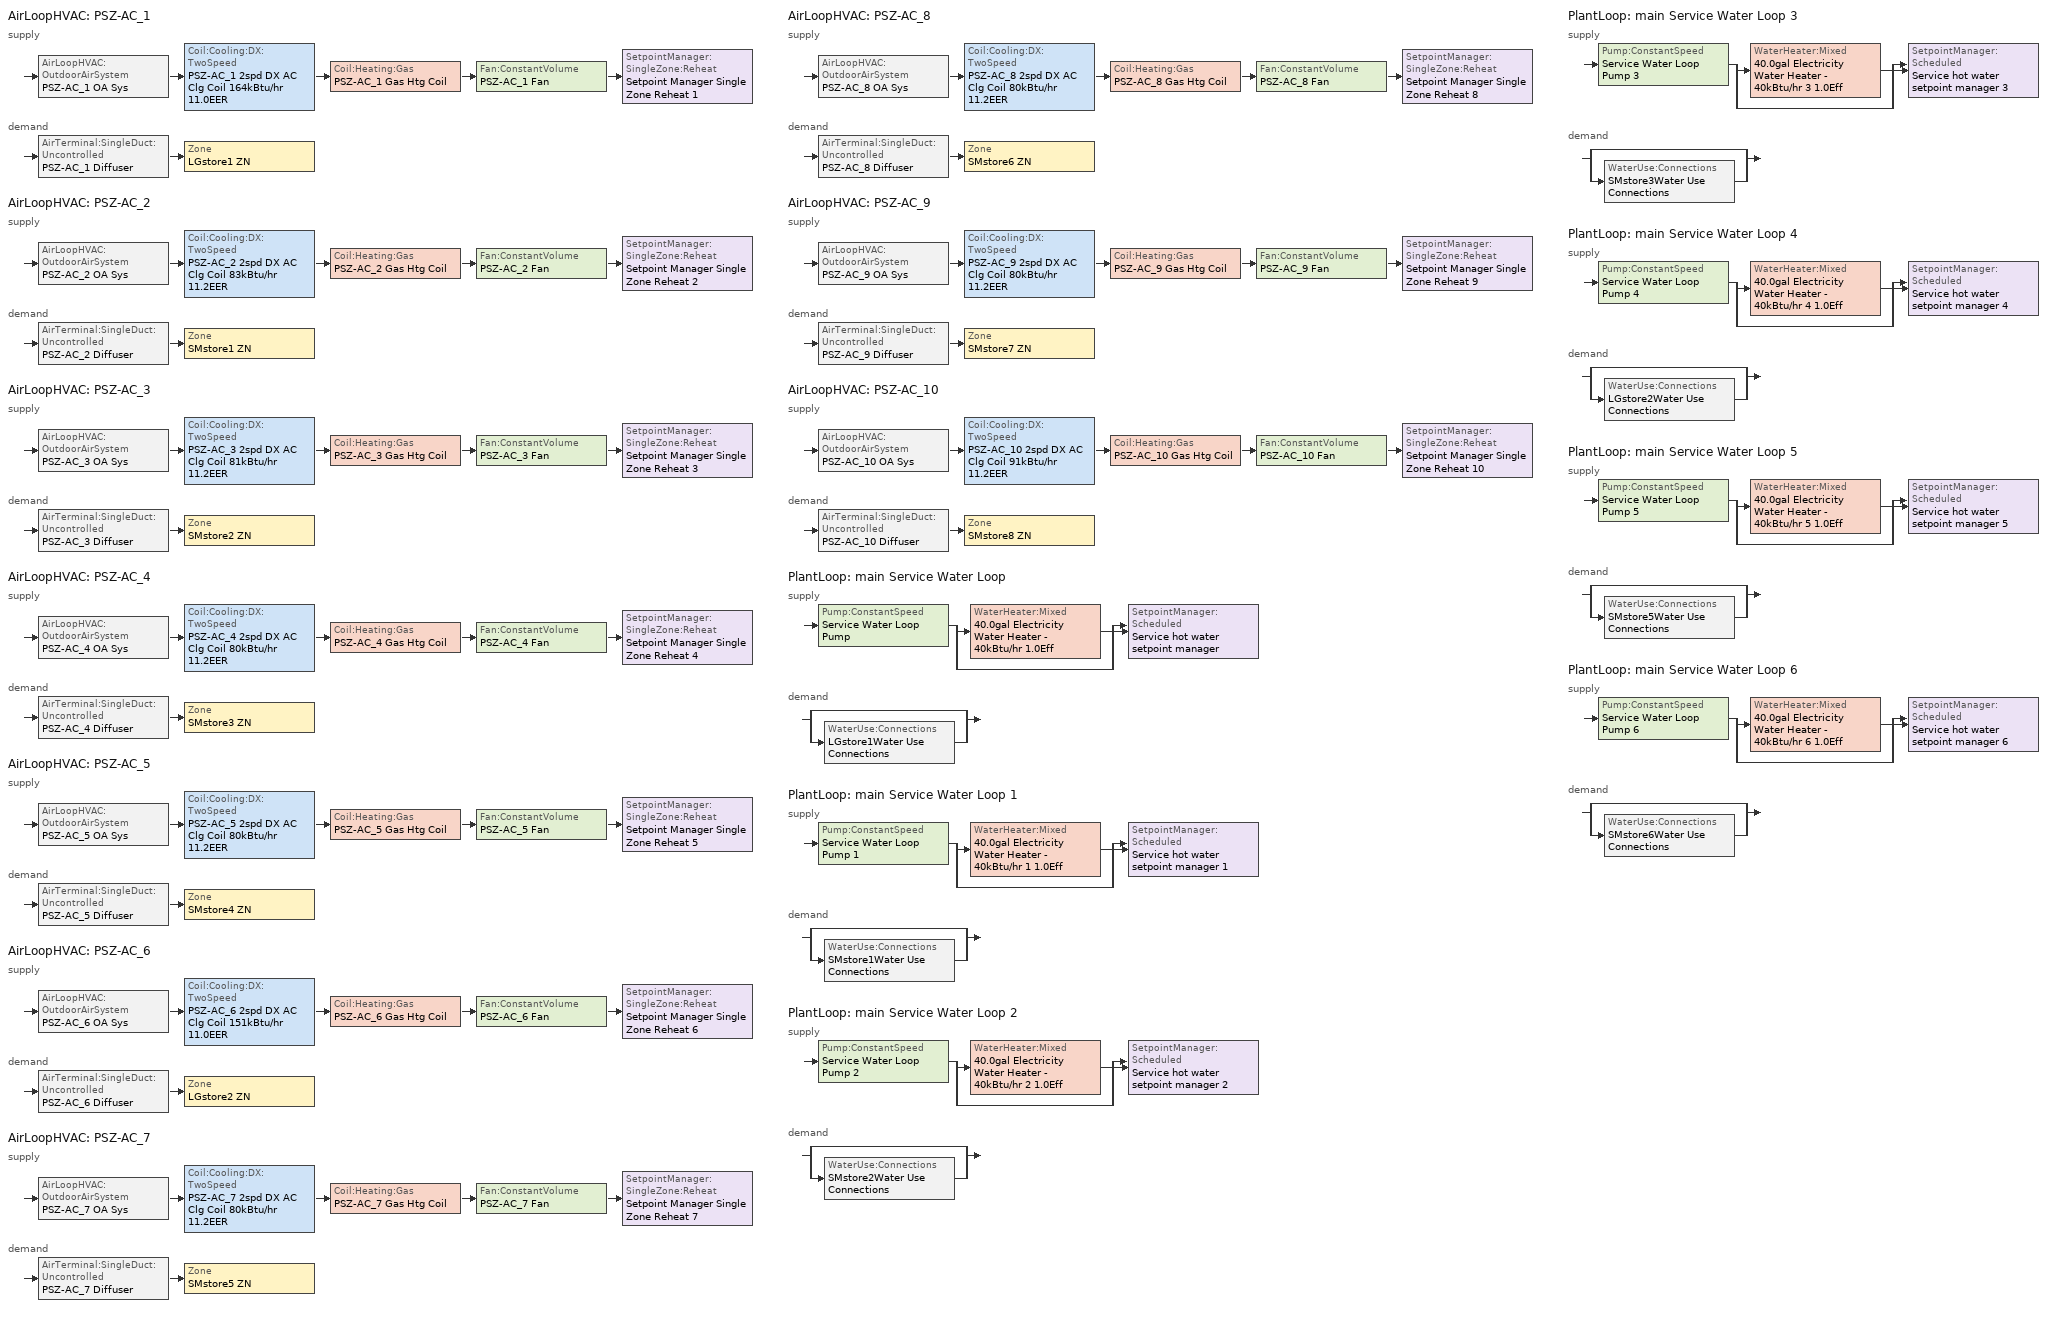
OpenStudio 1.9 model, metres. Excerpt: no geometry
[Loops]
AirLoopHVAC 'PSZ-AC_1'
 supply: AirLoopHVAC:OutdoorAirSystem 'PSZ-AC_1 OA Sys' > Coil:Cooling:DX:TwoSpeed 'PSZ-AC_1 2spd DX AC Clg Coil 164kBtu/hr 11.0EER' > Coil:Heating:Gas 'PSZ-AC_1 Gas Htg Coil' > Fan:ConstantVolume 'PSZ-AC_1 Fan' > SetpointManager:SingleZone:Reheat 'Setpoint Manager Single Zone Reheat 1'
 demand: AirTerminal:SingleDuct:Uncontrolled 'PSZ-AC_1 Diffuser' > Zone 'LGstore1 ZN'
AirLoopHVAC 'PSZ-AC_2'
 supply: AirLoopHVAC:OutdoorAirSystem 'PSZ-AC_2 OA Sys' > Coil:Cooling:DX:TwoSpeed 'PSZ-AC_2 2spd DX AC Clg Coil 83kBtu/hr 11.2EER' > Coil:Heating:Gas 'PSZ-AC_2 Gas Htg Coil' > Fan:ConstantVolume 'PSZ-AC_2 Fan' > SetpointManager:SingleZone:Reheat 'Setpoint Manager Single Zone Reheat 2'
 demand: AirTerminal:SingleDuct:Uncontrolled 'PSZ-AC_2 Diffuser' > Zone 'SMstore1 ZN'
AirLoopHVAC 'PSZ-AC_3'
 supply: AirLoopHVAC:OutdoorAirSystem 'PSZ-AC_3 OA Sys' > Coil:Cooling:DX:TwoSpeed 'PSZ-AC_3 2spd DX AC Clg Coil 81kBtu/hr 11.2EER' > Coil:Heating:Gas 'PSZ-AC_3 Gas Htg Coil' > Fan:ConstantVolume 'PSZ-AC_3 Fan' > SetpointManager:SingleZone:Reheat 'Setpoint Manager Single Zone Reheat 3'
 demand: AirTerminal:SingleDuct:Uncontrolled 'PSZ-AC_3 Diffuser' > Zone 'SMstore2 ZN'
AirLoopHVAC 'PSZ-AC_4'
 supply: AirLoopHVAC:OutdoorAirSystem 'PSZ-AC_4 OA Sys' > Coil:Cooling:DX:TwoSpeed 'PSZ-AC_4 2spd DX AC Clg Coil 80kBtu/hr 11.2EER' > Coil:Heating:Gas 'PSZ-AC_4 Gas Htg Coil' > Fan:ConstantVolume 'PSZ-AC_4 Fan' > SetpointManager:SingleZone:Reheat 'Setpoint Manager Single Zone Reheat 4'
 demand: AirTerminal:SingleDuct:Uncontrolled 'PSZ-AC_4 Diffuser' > Zone 'SMstore3 ZN'
AirLoopHVAC 'PSZ-AC_5'
 supply: AirLoopHVAC:OutdoorAirSystem 'PSZ-AC_5 OA Sys' > Coil:Cooling:DX:TwoSpeed 'PSZ-AC_5 2spd DX AC Clg Coil 80kBtu/hr 11.2EER' > Coil:Heating:Gas 'PSZ-AC_5 Gas Htg Coil' > Fan:ConstantVolume 'PSZ-AC_5 Fan' > SetpointManager:SingleZone:Reheat 'Setpoint Manager Single Zone Reheat 5'
 demand: AirTerminal:SingleDuct:Uncontrolled 'PSZ-AC_5 Diffuser' > Zone 'SMstore4 ZN'
AirLoopHVAC 'PSZ-AC_6'
 supply: AirLoopHVAC:OutdoorAirSystem 'PSZ-AC_6 OA Sys' > Coil:Cooling:DX:TwoSpeed 'PSZ-AC_6 2spd DX AC Clg Coil 151kBtu/hr 11.0EER' > Coil:Heating:Gas 'PSZ-AC_6 Gas Htg Coil' > Fan:ConstantVolume 'PSZ-AC_6 Fan' > SetpointManager:SingleZone:Reheat 'Setpoint Manager Single Zone Reheat 6'
 demand: AirTerminal:SingleDuct:Uncontrolled 'PSZ-AC_6 Diffuser' > Zone 'LGstore2 ZN'
AirLoopHVAC 'PSZ-AC_7'
 supply: AirLoopHVAC:OutdoorAirSystem 'PSZ-AC_7 OA Sys' > Coil:Cooling:DX:TwoSpeed 'PSZ-AC_7 2spd DX AC Clg Coil 80kBtu/hr 11.2EER' > Coil:Heating:Gas 'PSZ-AC_7 Gas Htg Coil' > Fan:ConstantVolume 'PSZ-AC_7 Fan' > SetpointManager:SingleZone:Reheat 'Setpoint Manager Single Zone Reheat 7'
 demand: AirTerminal:SingleDuct:Uncontrolled 'PSZ-AC_7 Diffuser' > Zone 'SMstore5 ZN'
AirLoopHVAC 'PSZ-AC_8'
 supply: AirLoopHVAC:OutdoorAirSystem 'PSZ-AC_8 OA Sys' > Coil:Cooling:DX:TwoSpeed 'PSZ-AC_8 2spd DX AC Clg Coil 80kBtu/hr 11.2EER' > Coil:Heating:Gas 'PSZ-AC_8 Gas Htg Coil' > Fan:ConstantVolume 'PSZ-AC_8 Fan' > SetpointManager:SingleZone:Reheat 'Setpoint Manager Single Zone Reheat 8'
 demand: AirTerminal:SingleDuct:Uncontrolled 'PSZ-AC_8 Diffuser' > Zone 'SMstore6 ZN'
AirLoopHVAC 'PSZ-AC_9'
 supply: AirLoopHVAC:OutdoorAirSystem 'PSZ-AC_9 OA Sys' > Coil:Cooling:DX:TwoSpeed 'PSZ-AC_9 2spd DX AC Clg Coil 80kBtu/hr 11.2EER' > Coil:Heating:Gas 'PSZ-AC_9 Gas Htg Coil' > Fan:ConstantVolume 'PSZ-AC_9 Fan' > SetpointManager:SingleZone:Reheat 'Setpoint Manager Single Zone Reheat 9'
 demand: AirTerminal:SingleDuct:Uncontrolled 'PSZ-AC_9 Diffuser' > Zone 'SMstore7 ZN'
AirLoopHVAC 'PSZ-AC_10'
 supply: AirLoopHVAC:OutdoorAirSystem 'PSZ-AC_10 OA Sys' > Coil:Cooling:DX:TwoSpeed 'PSZ-AC_10 2spd DX AC Clg Coil 91kBtu/hr 11.2EER' > Coil:Heating:Gas 'PSZ-AC_10 Gas Htg Coil' > Fan:ConstantVolume 'PSZ-AC_10 Fan' > SetpointManager:SingleZone:Reheat 'Setpoint Manager Single Zone Reheat 10'
 demand: AirTerminal:SingleDuct:Uncontrolled 'PSZ-AC_10 Diffuser' > Zone 'SMstore8 ZN'
PlantLoop 'main Service Water Loop'
 supply: Pump:ConstantSpeed 'Service Water Loop Pump' > split
  | WaterHeater:Mixed '40.0gal Electricity Water Heater - 40kBtu/hr 1.0Eff'
  | bypass
  join > SetpointManager:Scheduled 'Service hot water setpoint manager'
 demand: split
  | bypass
  | WaterUse:Connections 'LGstore1Water Use Connections'
PlantLoop 'main Service Water Loop 1'
 supply: Pump:ConstantSpeed 'Service Water Loop Pump 1' > split
  | WaterHeater:Mixed '40.0gal Electricity Water Heater - 40kBtu/hr 1 1.0Eff'
  | bypass
  join > SetpointManager:Scheduled 'Service hot water setpoint manager 1'
 demand: split
  | bypass
  | WaterUse:Connections 'SMstore1Water Use Connections'
PlantLoop 'main Service Water Loop 2'
 supply: Pump:ConstantSpeed 'Service Water Loop Pump 2' > split
  | WaterHeater:Mixed '40.0gal Electricity Water Heater - 40kBtu/hr 2 1.0Eff'
  | bypass
  join > SetpointManager:Scheduled 'Service hot water setpoint manager 2'
 demand: split
  | bypass
  | WaterUse:Connections 'SMstore2Water Use Connections'
PlantLoop 'main Service Water Loop 3'
 supply: Pump:ConstantSpeed 'Service Water Loop Pump 3' > split
  | WaterHeater:Mixed '40.0gal Electricity Water Heater - 40kBtu/hr 3 1.0Eff'
  | bypass
  join > SetpointManager:Scheduled 'Service hot water setpoint manager 3'
 demand: split
  | bypass
  | WaterUse:Connections 'SMstore3Water Use Connections'
PlantLoop 'main Service Water Loop 4'
 supply: Pump:ConstantSpeed 'Service Water Loop Pump 4' > split
  | WaterHeater:Mixed '40.0gal Electricity Water Heater - 40kBtu/hr 4 1.0Eff'
  | bypass
  join > SetpointManager:Scheduled 'Service hot water setpoint manager 4'
 demand: split
  | bypass
  | WaterUse:Connections 'LGstore2Water Use Connections'
PlantLoop 'main Service Water Loop 5'
 supply: Pump:ConstantSpeed 'Service Water Loop Pump 5' > split
  | WaterHeater:Mixed '40.0gal Electricity Water Heater - 40kBtu/hr 5 1.0Eff'
  | bypass
  join > SetpointManager:Scheduled 'Service hot water setpoint manager 5'
 demand: split
  | bypass
  | WaterUse:Connections 'SMstore5Water Use Connections'
PlantLoop 'main Service Water Loop 6'
 supply: Pump:ConstantSpeed 'Service Water Loop Pump 6' > split
  | WaterHeater:Mixed '40.0gal Electricity Water Heater - 40kBtu/hr 6 1.0Eff'
  | bypass
  join > SetpointManager:Scheduled 'Service hot water setpoint manager 6'
 demand: split
  | bypass
  | WaterUse:Connections 'SMstore6Water Use Connections'
[Sizing:Zone] Zone Cooling Design Supply Air Temperature {C}=12.8; Zone Heating Design Supply Air Temperature {C}=40; Zone Cooling Design Supply Air Humidity Ratio {kg-H2O/kg-air}=0.0085; Zone Heating Design Supply Air Humidity Ratio {kg-H2O/kg-air}=0.008; Cooling Design Air Flow Method=DesignDay; Heating Design Air Flow Method=DesignDay
SMstore8 ZN; LGstore1 ZN; LGstore2 ZN; SMstore2 ZN; SMstore1 ZN; SMstore7 ZN; SMstore6 ZN; SMstore3 ZN; SMstore5 ZN; SMstore4 ZN
[Zone equipment]
SMstore8 ZN: PSZ-AC_10 Diffuser
LGstore1 ZN: PSZ-AC_1 Diffuser
LGstore2 ZN: PSZ-AC_6 Diffuser
SMstore2 ZN: PSZ-AC_3 Diffuser
SMstore1 ZN: PSZ-AC_2 Diffuser
SMstore7 ZN: PSZ-AC_9 Diffuser
SMstore6 ZN: PSZ-AC_8 Diffuser
SMstore3 ZN: PSZ-AC_4 Diffuser
SMstore5 ZN: PSZ-AC_7 Diffuser
SMstore4 ZN: PSZ-AC_5 Diffuser
[AirLoopHVAC] Design Supply Air Flow Rate {m3/s}=AutoSize
Name | Availability Schedule | Availability Manager
PSZ-AC_1 | RetailStripmall Type1_FAN_SCH | Availability Manager Night Cycle 1
PSZ-AC_2 | RetailStripmall Type1_FAN_SCH | Availability Manager Night Cycle 2
PSZ-AC_3 | RetailStripmall Type2_FAN_SCH | Availability Manager Night Cycle 3
PSZ-AC_4 | RetailStripmall Type2_FAN_SCH | Availability Manager Night Cycle 4
PSZ-AC_5 | RetailStripmall Type2_FAN_SCH | Availability Manager Night Cycle 5
PSZ-AC_6 | RetailStripmall Type3_FAN_SCH | Availability Manager Night Cycle 6
PSZ-AC_7 | RetailStripmall Type3_FAN_SCH | Availability Manager Night Cycle 7
PSZ-AC_8 | RetailStripmall Type3_FAN_SCH | Availability Manager Night Cycle 8
PSZ-AC_9 | RetailStripmall Type3_FAN_SCH | Availability Manager Night Cycle 9
PSZ-AC_10 | RetailStripmall Type3_FAN_SCH | Availability Manager Night Cycle 10
[Sizing:System] Type of Load to Size On=Sensible; Design Outdoor Air Flow Rate {m3/s}=Autosize; Minimum System Air Flow Ratio=1; Preheat Design Temperature {C}=7; Preheat Design Humidity Ratio {kg-H2O/kg-Air}=0.008; Precool Design Temperature {C}=12.8; Precool Design Humidity Ratio {kg-H2O/kg-Air}=0.008; Central Cooling Design Supply Air Temperature {C}=12.8; Central Heating Design Supply Air Temperature {C}=40; Sizing Option=Coincident; 100% Outdoor Air in Cooling=No; 100% Outdoor Air in Heating=No; Central Cooling Design Supply Air Humidity Ratio {kg-H2O/kg-Air}=0.0085; Central Heating Design Supply Air Humidity Ratio {kg-H2O/kg-Air}=0.008; Cooling Design Air Flow Method=DesignDay; Cooling Design Air Flow Rate {m3/s}=0; Heating Design Air Flow Method=DesignDay; Heating Design Air Flow Rate {m3/s}=0; System Outdoor Air Method=ZoneSum; Zone Maximum Outdoor Air Fraction=1; Cooling Supply Air Flow Rate Per Floor Area {m3/s-m2}=0.00996765; Cooling Fraction of Autosized Cooling Supply Air Flow Rate=1; Cooling Supply Air Flow Rate Per Unit Cooling Capacity {m3/s-W}=3.94755e-05; Heating Supply Air Flow Rate Per Floor Area {m3/s-m2}=0.00996765; Heating Fraction of Autosized Heating Supply Air Flow Rate=1; Heating Fraction of Autosized Cooling Supply Air Flow Rate=1; Heating Supply Air Flow Rate Per Unit Heating Capacity {m3/s-W}=3.15882e-05; Cooling Design Capacity Method=CoolingDesignCapacity; Cooling Design Capacity {W}=autosize; Cooling Design Capacity Per Floor Area {W/m2}=234.7; Fraction of Autosized Cooling Design Capacity=1; Heating Design Capacity Method=HeatingDesignCapacity; Heating Design Capacity {W}=autosize; Heating Design Capacity Per Floor Area {W/m2}=157; Fraction of Autosized Heating Design Capacity=1; Central Cooling Capacity Control Method=OnOff
PSZ-AC_1; PSZ-AC_2; PSZ-AC_3; PSZ-AC_4; PSZ-AC_5; PSZ-AC_6; PSZ-AC_7; PSZ-AC_8; PSZ-AC_9; PSZ-AC_10
[SetpointManager:SingleZone:Reheat] Minimum Supply Air Temperature {C}=10; Maximum Supply Air Temperature {C}=50
Name | Control Zone
Setpoint Manager Single Zone Reheat 1 | LGstore1 ZN
Setpoint Manager Single Zone Reheat 2 | SMstore1 ZN
Setpoint Manager Single Zone Reheat 3 | SMstore2 ZN
Setpoint Manager Single Zone Reheat 4 | SMstore3 ZN
Setpoint Manager Single Zone Reheat 5 | SMstore4 ZN
Setpoint Manager Single Zone Reheat 6 | LGstore2 ZN
Setpoint Manager Single Zone Reheat 7 | SMstore5 ZN
Setpoint Manager Single Zone Reheat 8 | SMstore6 ZN
Setpoint Manager Single Zone Reheat 9 | SMstore7 ZN
Setpoint Manager Single Zone Reheat 10 | SMstore8 ZN
[Fan:ConstantVolume] Pressure Rise {Pa}=622.722; Maximum Flow Rate {m3/s}=AutoSize
Name | Availability Schedule | Fan Efficiency | Motor Efficiency
PSZ-AC_1 Fan | RetailStripmall Type1_FAN_SCH | 0.56225 | 0.865
PSZ-AC_2 Fan | RetailStripmall Type1_FAN_SCH | 0.55575 | 0.855
PSZ-AC_3 Fan; PSZ-AC_4 Fan; PSZ-AC_5 Fan | RetailStripmall Type2_FAN_SCH | 0.55575 | 0.855
PSZ-AC_6 Fan; PSZ-AC_10 Fan | RetailStripmall Type3_FAN_SCH | 0.56225 | 0.865
PSZ-AC_7 Fan; PSZ-AC_8 Fan; PSZ-AC_9 Fan | RetailStripmall Type3_FAN_SCH | 0.55575 | 0.855
[Coil:Heating:Gas] Availability Schedule=Always On Discrete; Gas Burner Efficiency=0.8; Nominal Capacity {W}=AutoSize; Parasitic Electric Load {W}=0; Parasitic Gas Load {W}=0
PSZ-AC_1 Gas Htg Coil; PSZ-AC_2 Gas Htg Coil; PSZ-AC_3 Gas Htg Coil; PSZ-AC_4 Gas Htg Coil; PSZ-AC_5 Gas Htg Coil; PSZ-AC_6 Gas Htg Coil; PSZ-AC_7 Gas Htg Coil; PSZ-AC_8 Gas Htg Coil; PSZ-AC_9 Gas Htg Coil; PSZ-AC_10 Gas Htg Coil
[Coil:Cooling:DX:TwoSpeed] Availability Schedule=Always On Discrete; Rated High Speed Total Cooling Capacity {W}=Autosize; Rated High Speed Sensible Heat Ratio=Autosize; Rated High Speed Air Flow Rate {m3/s}=Autosize; Rated Low Speed Total Cooling Capacity {W}=Autosize; Rated Low Speed Sensible Heat Ratio=0.69; Condenser Type=AirCooled; High Speed Evaporative Condenser Effectiveness=0; High Speed Evaporative Condenser Air Flow Rate {m3/s}=Autosize; High Speed Evaporative Condenser Pump Rated Power Consumption {W}=Autosize; Low Speed Evaporative Condenser Effectiveness=0; Low Speed Evaporative Condenser Air Flow Rate {m3/s}=Autosize; Low Speed Evaporative Condenser Pump Rated Power Consumption {W}=Autosize; Basin Heater Capacity {W/K}=10; Basin Heater Setpoint Temperature {C}=2
Name | Rated High Speed COP {W/W} | Total Cooling Capacity Function of Temperature Curve | Total Cooling Capacity Function of Flow Fraction Curve | Energy Input Ratio Function of Temperature Curve | Energy Input Ratio Function of Flow Fraction Curve | Part Load Fraction Correlation Curve | Rated Low Speed COP {W/W} | Low Speed Total Cooling Capacity Function of Temperature Curve | Low Speed Energy Input Ratio Function of Temperature Curve
PSZ-AC_1 2spd DX AC Clg Coil 164kBtu/hr 11.0EER | 3.79883 | PSZ-AC_CoolCLennoxStandard10Ton_TGA120S2B_CapFT | AHU-1_CoolCStandard10Ton_CapFF | PSZ-AC_CoolCStandard10Ton_EIRFT | CoolCLennoxStandard10Ton_TGA120S2B_EIRFFF | PSZ-AC_CoolCLennoxStandard10Ton_TGA120S2B_PLR | 3.79883 | PSZ-AC_CoolCLennoxStandard10Ton_TGA120S2B_CapFT 1 | PSZ-AC_CoolCStandard10Ton_EIRFT 1
PSZ-AC_2 2spd DX AC Clg Coil 83kBtu/hr 11.2EER | 3.86542 | PSZ-Fine Storage DX Coil Cap-FT 2 | DX Coil Cap-FF 1 | PSZ-AC DX Coil EIR-FT 2 | Split DX Coil EIR-FF 1 | HPACCOOLPLFFPLR 1 | 3.86542 | PSZ-Fine Storage DX Coil Cap-FT 3 | PSZ-AC DX Coil EIR-FT 3
PSZ-AC_3 2spd DX AC Clg Coil 81kBtu/hr 11.2EER | 3.86542 | PSZ-Fine Storage DX Coil Cap-FT 4 | DX Coil Cap-FF 2 | PSZ-AC DX Coil EIR-FT 4 | Split DX Coil EIR-FF 2 | HPACCOOLPLFFPLR 2 | 3.86542 | PSZ-Fine Storage DX Coil Cap-FT 5 | PSZ-AC DX Coil EIR-FT 5
PSZ-AC_4 2spd DX AC Clg Coil 80kBtu/hr 11.2EER | 3.86542 | PSZ-Fine Storage DX Coil Cap-FT 6 | DX Coil Cap-FF 3 | PSZ-AC DX Coil EIR-FT 6 | Split DX Coil EIR-FF 3 | HPACCOOLPLFFPLR 3 | 3.86542 | PSZ-Fine Storage DX Coil Cap-FT 7 | PSZ-AC DX Coil EIR-FT 7
PSZ-AC_5 2spd DX AC Clg Coil 80kBtu/hr 11.2EER | 3.86542 | PSZ-Fine Storage DX Coil Cap-FT 8 | DX Coil Cap-FF 4 | PSZ-AC DX Coil EIR-FT 8 | Split DX Coil EIR-FF 4 | HPACCOOLPLFFPLR 4 | 3.86542 | PSZ-Fine Storage DX Coil Cap-FT 9 | PSZ-AC DX Coil EIR-FT 9
PSZ-AC_6 2spd DX AC Clg Coil 151kBtu/hr 11.0EER | 3.79883 | PSZ-AC_CoolCLennoxStandard10Ton_TGA120S2B_CapFT 2 | AHU-1_CoolCStandard10Ton_CapFF 1 | PSZ-AC_CoolCStandard10Ton_EIRFT 2 | CoolCLennoxStandard10Ton_TGA120S2B_EIRFFF 1 | PSZ-AC_CoolCLennoxStandard10Ton_TGA120S2B_PLR 1 | 3.79883 | PSZ-AC_CoolCLennoxStandard10Ton_TGA120S2B_CapFT 3 | PSZ-AC_CoolCStandard10Ton_EIRFT 3
PSZ-AC_7 2spd DX AC Clg Coil 80kBtu/hr 11.2EER | 3.86542 | PSZ-Fine Storage DX Coil Cap-FT 10 | DX Coil Cap-FF 5 | PSZ-AC DX Coil EIR-FT 10 | Split DX Coil EIR-FF 5 | HPACCOOLPLFFPLR 5 | 3.86542 | PSZ-Fine Storage DX Coil Cap-FT 11 | PSZ-AC DX Coil EIR-FT 11
PSZ-AC_8 2spd DX AC Clg Coil 80kBtu/hr 11.2EER | 3.86542 | PSZ-Fine Storage DX Coil Cap-FT 12 | DX Coil Cap-FF 6 | PSZ-AC DX Coil EIR-FT 12 | Split DX Coil EIR-FF 6 | HPACCOOLPLFFPLR 6 | 3.86542 | PSZ-Fine Storage DX Coil Cap-FT 13 | PSZ-AC DX Coil EIR-FT 13
PSZ-AC_9 2spd DX AC Clg Coil 80kBtu/hr 11.2EER | 3.86542 | PSZ-Fine Storage DX Coil Cap-FT 14 | DX Coil Cap-FF 7 | PSZ-AC DX Coil EIR-FT 14 | Split DX Coil EIR-FF 7 | HPACCOOLPLFFPLR 7 | 3.86542 | PSZ-Fine Storage DX Coil Cap-FT 15 | PSZ-AC DX Coil EIR-FT 15
PSZ-AC_10 2spd DX AC Clg Coil 91kBtu/hr 11.2EER | 3.86542 | PSZ-Fine Storage DX Coil Cap-FT | DX Coil Cap-FF | PSZ-AC DX Coil EIR-FT | Split DX Coil EIR-FF | HPACCOOLPLFFPLR | 3.86542 | PSZ-Fine Storage DX Coil Cap-FT 1 | PSZ-AC DX Coil EIR-FT 1
[Controller:OutdoorAir] Minimum Outdoor Air Flow Rate {m3/s}=Autosize; Maximum Outdoor Air Flow Rate {m3/s}=Autosize; Economizer Control Type=DifferentialEnthalpy; Economizer Control Action Type=ModulateFlow; Economizer Maximum Limit Dry-Bulb Temperature {C}=28; Economizer Maximum Limit Enthalpy {J/kg}=64000; Economizer Minimum Limit Dry-Bulb Temperature {C}=-100; Lockout Type=NoLockout; Minimum Limit Type=FixedMinimum; Minimum Outdoor Air Schedule=Always On Discrete; High Humidity Control=No; Heat Recovery Bypass Control Type=BypassWhenOAFlowGreaterThanMinimum
Name | Maximum Fraction of Outdoor Air Schedule | Controller Mechanical Ventilation
PSZ-AC_1 OA Sys Controller | PSZAC1maxOASch | Controller Mechanical Ventilation 1
PSZ-AC_2 OA Sys Controller | PSZAC2maxOASch | Controller Mechanical Ventilation 2
PSZ-AC_3 OA Sys Controller | PSZAC3maxOASch | Controller Mechanical Ventilation 3
PSZ-AC_4 OA Sys Controller | PSZAC4maxOASch | Controller Mechanical Ventilation 4
PSZ-AC_5 OA Sys Controller | PSZAC5maxOASch | Controller Mechanical Ventilation 5
PSZ-AC_6 OA Sys Controller | PSZAC6maxOASch | Controller Mechanical Ventilation 6
PSZ-AC_7 OA Sys Controller | PSZAC7maxOASch | Controller Mechanical Ventilation 7
PSZ-AC_8 OA Sys Controller | PSZAC8maxOASch | Controller Mechanical Ventilation 8
PSZ-AC_9 OA Sys Controller | PSZAC9maxOASch | Controller Mechanical Ventilation 9
PSZ-AC_10 OA Sys Controller | PSZAC10maxOASch | Controller Mechanical Ventilation 10
[Controller:MechanicalVentilation] Availability Schedule=Always On Discrete; System Outdoor Air Method=ZoneSum
Controller Mechanical Ventilation 1; Controller Mechanical Ventilation 2; Controller Mechanical Ventilation 3; Controller Mechanical Ventilation 4; Controller Mechanical Ventilation 5; Controller Mechanical Ventilation 6; Controller Mechanical Ventilation 7; Controller Mechanical Ventilation 8; Controller Mechanical Ventilation 9; Controller Mechanical Ventilation 10
[AirLoopHVAC:OutdoorAirSystem]
Name | Controller
PSZ-AC_1 OA Sys | PSZ-AC_1 OA Sys Controller
PSZ-AC_2 OA Sys | PSZ-AC_2 OA Sys Controller
PSZ-AC_3 OA Sys | PSZ-AC_3 OA Sys Controller
PSZ-AC_4 OA Sys | PSZ-AC_4 OA Sys Controller
PSZ-AC_5 OA Sys | PSZ-AC_5 OA Sys Controller
PSZ-AC_6 OA Sys | PSZ-AC_6 OA Sys Controller
PSZ-AC_7 OA Sys | PSZ-AC_7 OA Sys Controller
PSZ-AC_8 OA Sys | PSZ-AC_8 OA Sys Controller
PSZ-AC_9 OA Sys | PSZ-AC_9 OA Sys Controller
PSZ-AC_10 OA Sys | PSZ-AC_10 OA Sys Controller
[AvailabilityManager:NightCycle] Control Type=CycleOnAny; Thermostat Tolerance {deltaC}=1; Cycling Run Time {s}=3600
Availability Manager Night Cycle 1; Availability Manager Night Cycle 2; Availability Manager Night Cycle 3; Availability Manager Night Cycle 4; Availability Manager Night Cycle 5; Availability Manager Night Cycle 6; Availability Manager Night Cycle 7; Availability Manager Night Cycle 8; Availability Manager Night Cycle 9; Availability Manager Night Cycle 10
[AirTerminal:SingleDuct:Uncontrolled] Availability Schedule=Always On Discrete; Maximum Air Flow Rate {m3/s}=AutoSize
PSZ-AC_1 Diffuser; PSZ-AC_2 Diffuser; PSZ-AC_3 Diffuser; PSZ-AC_4 Diffuser; PSZ-AC_5 Diffuser; PSZ-AC_6 Diffuser; PSZ-AC_7 Diffuser; PSZ-AC_8 Diffuser; PSZ-AC_9 Diffuser; PSZ-AC_10 Diffuser
[PlantLoop] Maximum Loop Temperature {C}=60; Minimum Loop Temperature {C}=10; Plant Loop Volume {m3}=Autocalculate; Load Distribution Scheme=Optimal
main Service Water Loop; main Service Water Loop 1; main Service Water Loop 2; main Service Water Loop 3; main Service Water Loop 4; main Service Water Loop 5; main Service Water Loop 6
[Sizing:Plant] Loop Type=Heating; Design Loop Exit Temperature {C}=60; Loop Design Temperature Difference {deltaC}=5; Sizing Option=NonCoincident; Zone Timesteps in Averaging Window=1; Coincident Sizing Factor Mode=None
main Service Water Loop; main Service Water Loop 1; main Service Water Loop 2; main Service Water Loop 3; main Service Water Loop 4; main Service Water Loop 5; main Service Water Loop 6
[SetpointManager:Scheduled] Control Variable=Temperature
Name | Schedule
Service hot water setpoint manager | Service Water Loop Temp - 140.0F
Service hot water setpoint manager 1 | Service Water Loop Temp - 140.0F 1
Service hot water setpoint manager 2 | Service Water Loop Temp - 140.0F 2
Service hot water setpoint manager 3 | Service Water Loop Temp - 140.0F 3
Service hot water setpoint manager 4 | Service Water Loop Temp - 140.0F 4
Service hot water setpoint manager 5 | Service Water Loop Temp - 140.0F 5
Service hot water setpoint manager 6 | Service Water Loop Temp - 140.0F 6
[Pump:ConstantSpeed] Rated Flow Rate {m3/s}=autosize; Rated Pump Head {Pa}=0.001; Rated Power Consumption {W}=autosize; Motor Efficiency=1; Fraction of Motor Inefficiencies to Fluid Stream=0; Pump Control Type=Intermittent
Service Water Loop Pump; Service Water Loop Pump 1; Service Water Loop Pump 2; Service Water Loop Pump 3; Service Water Loop Pump 4; Service Water Loop Pump 5; Service Water Loop Pump 6
[WaterHeater:Mixed] Tank Volume {m3}=0.151416; Deadband Temperature Difference {deltaC}=2; Maximum Temperature Limit {C}=82.2222; Heater Control Type=Cycle; Heater Maximum Capacity {W}=11722.8; Heater Fuel Type=Electricity; Heater Thermal Efficiency=1; Off Cycle Parasitic Fuel Consumption Rate {W}=173; Off Cycle Parasitic Fuel Type=Electricity; Off Cycle Parasitic Heat Fraction to Tank=0.8; On Cycle Parasitic Fuel Consumption Rate {W}=173; On Cycle Parasitic Fuel Type=Electricity; On Cycle Parasitic Heat Fraction to Tank=0; Ambient Temperature Indicator=ThermalZone; Off Cycle Loss Coefficient to Ambient Temperature {W/K}=1.81891; On Cycle Loss Coefficient to Ambient Temperature {W/K}=1.81891; Use Side Effectiveness=1; Source Side Effectiveness=1; Use Side Design Flow Rate {m3/s}=autosize; Source Side Design Flow Rate {m3/s}=autosize; Indirect Water Heating Recovery Time {hr}=1.5
Name | Setpoint Temperature Schedule | Ambient Temperature Schedule | Ambient Temperature Thermal Zone
40.0gal Electricity Water Heater - 40kBtu/hr 1.0Eff | Service Water Loop Temp - 140.0F | Schedule Ruleset 1 | LGstore1 ZN
40.0gal Electricity Water Heater - 40kBtu/hr 1 1.0Eff | Service Water Loop Temp - 140.0F 1 | Schedule Ruleset 6 | SMstore1 ZN
40.0gal Electricity Water Heater - 40kBtu/hr 2 1.0Eff | Service Water Loop Temp - 140.0F 2 | Schedule Ruleset 11 | SMstore2 ZN
40.0gal Electricity Water Heater - 40kBtu/hr 3 1.0Eff | Service Water Loop Temp - 140.0F 3 | Schedule Ruleset 16 | SMstore3 ZN
40.0gal Electricity Water Heater - 40kBtu/hr 4 1.0Eff | Service Water Loop Temp - 140.0F 4 | Schedule Ruleset 21 | LGstore2 ZN
40.0gal Electricity Water Heater - 40kBtu/hr 5 1.0Eff | Service Water Loop Temp - 140.0F 5 | Schedule Ruleset 26 | SMstore5 ZN
40.0gal Electricity Water Heater - 40kBtu/hr 6 1.0Eff | Service Water Loop Temp - 140.0F 6 | Schedule Ruleset 31 | SMstore6 ZN
[WaterUse:Connections]
Name | Water Use Equipment Name 1
LGstore1Water Use Connections | LGstore1 Service Water Use 0.03gal/min
SMstore1Water Use Connections | SMstore1 Service Water Use 0.03gal/min
SMstore2Water Use Connections | SMstore2 Service Water Use 0.03gal/min
SMstore3Water Use Connections | SMstore3 Service Water Use 0.03gal/min
LGstore2Water Use Connections | LGstore2 Service Water Use 0.03gal/min
SMstore5Water Use Connections | SMstore5 Service Water Use 0.03gal/min
SMstore6Water Use Connections | SMstore6 Service Water Use 0.03gal/min
[WaterUse:Equipment:Definition] Peak Flow Rate {m3/s}=1.89271e-06
Name | Target Temperature Schedule | Sensible Fraction Schedule
LGstore1 Service Water Use Def 0.03gal/min | Schedule Ruleset 3 | Schedule Ruleset 5
SMstore1 Service Water Use Def 0.03gal/min | Schedule Ruleset 8 | Schedule Ruleset 10
SMstore2 Service Water Use Def 0.03gal/min | Schedule Ruleset 13 | Schedule Ruleset 15
SMstore3 Service Water Use Def 0.03gal/min | Schedule Ruleset 18 | Schedule Ruleset 20
LGstore2 Service Water Use Def 0.03gal/min | Schedule Ruleset 23 | Schedule Ruleset 25
SMstore5 Service Water Use Def 0.03gal/min | Schedule Ruleset 28 | Schedule Ruleset 30
SMstore6 Service Water Use Def 0.03gal/min | Schedule Ruleset 33 | Schedule Ruleset 35
[WaterUse:Equipment]
Name | Water Use Equipment Definition | Flow Rate Fraction Schedule
LGstore1 Service Water Use 0.03gal/min | LGstore1 Service Water Use Def 0.03gal/min | RetailStripmall Type1_SWH_SCH
SMstore1 Service Water Use 0.03gal/min | SMstore1 Service Water Use Def 0.03gal/min | RetailStripmall Type1_SWH_SCH
SMstore2 Service Water Use 0.03gal/min | SMstore2 Service Water Use Def 0.03gal/min | RetailStripmall Type2_SWH_SCH
SMstore3 Service Water Use 0.03gal/min | SMstore3 Service Water Use Def 0.03gal/min | RetailStripmall Type2_SWH_SCH
LGstore2 Service Water Use 0.03gal/min | LGstore2 Service Water Use Def 0.03gal/min | RetailStripmall Type3_SWH_SCH
SMstore5 Service Water Use 0.03gal/min | SMstore5 Service Water Use Def 0.03gal/min | RetailStripmall Type3_SWH_SCH
SMstore6 Service Water Use 0.03gal/min | SMstore6 Service Water Use Def 0.03gal/min | RetailStripmall Type3_SWH_SCH
[Schedule:Ruleset]
RetailStripmall Type1_FAN_SCH: Default Day Schedule=RetailStripmall Type1_FAN_SCH Default; Summer Design Day Schedule=RetailStripmall Type1_FAN_SCH Summer Design Day; Winter Design Day Schedule=RetailStripmall Type1_FAN_SCH Winter Design Day
RetailStripmall Type2_FAN_SCH: Default Day Schedule=RetailStripmall Type2_FAN_SCH Default; Summer Design Day Schedule=RetailStripmall Type2_FAN_SCH Summer Design Day; Winter Design Day Schedule=RetailStripmall Type2_FAN_SCH Winter Design Day
RetailStripmall Type3_FAN_SCH: Default Day Schedule=RetailStripmall Type3_FAN_SCH Default; Summer Design Day Schedule=RetailStripmall Type3_FAN_SCH Summer Design Day; Winter Design Day Schedule=RetailStripmall Type3_FAN_SCH Winter Design Day
Service Water Loop Temp - 140.0F: Default Day Schedule=Service Water Loop Temp - 140.0F Default
Schedule Ruleset 1: Default Day Schedule=Schedule Day 53
Schedule Ruleset 3: Default Day Schedule=Schedule Day 55
Schedule Ruleset 5: Default Day Schedule=Schedule Day 57
RetailStripmall Type1_SWH_SCH: Default Day Schedule=RetailStripmall Type1_SWH_SCH Default; Summer Design Day Schedule=RetailStripmall Type1_SWH_SCH Summer Design Day; Winter Design Day Schedule=RetailStripmall Type1_SWH_SCH Winter Design Day
Service Water Loop Temp - 140.0F 1: Default Day Schedule=Service Water Loop Temp - 140.0F Default 1
Schedule Ruleset 6: Default Day Schedule=Schedule Day 60
Schedule Ruleset 8: Default Day Schedule=Schedule Day 62
Schedule Ruleset 10: Default Day Schedule=Schedule Day 64
Service Water Loop Temp - 140.0F 2: Default Day Schedule=Service Water Loop Temp - 140.0F Default 2
Schedule Ruleset 11: Default Day Schedule=Schedule Day 65
Schedule Ruleset 13: Default Day Schedule=Schedule Day 67
Schedule Ruleset 15: Default Day Schedule=Schedule Day 69
RetailStripmall Type2_SWH_SCH: Default Day Schedule=RetailStripmall Type2_SWH_SCH Default; Summer Design Day Schedule=RetailStripmall Type2_SWH_SCH Summer Design Day; Winter Design Day Schedule=RetailStripmall Type2_SWH_SCH Winter Design Day
Service Water Loop Temp - 140.0F 3: Default Day Schedule=Service Water Loop Temp - 140.0F Default 3
Schedule Ruleset 16: Default Day Schedule=Schedule Day 72
Schedule Ruleset 18: Default Day Schedule=Schedule Day 74
Schedule Ruleset 20: Default Day Schedule=Schedule Day 76
Service Water Loop Temp - 140.0F 4: Default Day Schedule=Service Water Loop Temp - 140.0F Default 4
Schedule Ruleset 21: Default Day Schedule=Schedule Day 77
Schedule Ruleset 23: Default Day Schedule=Schedule Day 79
Schedule Ruleset 25: Default Day Schedule=Schedule Day 81
RetailStripmall Type3_SWH_SCH: Default Day Schedule=RetailStripmall Type3_SWH_SCH Default; Summer Design Day Schedule=RetailStripmall Type3_SWH_SCH Summer Design Day; Winter Design Day Schedule=RetailStripmall Type3_SWH_SCH Winter Design Day
Service Water Loop Temp - 140.0F 5: Default Day Schedule=Service Water Loop Temp - 140.0F Default 5
Schedule Ruleset 26: Default Day Schedule=Schedule Day 84
Schedule Ruleset 28: Default Day Schedule=Schedule Day 86
Schedule Ruleset 30: Default Day Schedule=Schedule Day 88
Service Water Loop Temp - 140.0F 6: Default Day Schedule=Service Water Loop Temp - 140.0F Default 6
Schedule Ruleset 31: Default Day Schedule=Schedule Day 89
Schedule Ruleset 33: Default Day Schedule=Schedule Day 91
Schedule Ruleset 35: Default Day Schedule=Schedule Day 93
PSZAC1maxOASch: Default Day Schedule=PSZAC1maxOASchDefault
PSZAC10maxOASch: Default Day Schedule=PSZAC10maxOASchDefault
PSZAC2maxOASch: Default Day Schedule=PSZAC2maxOASchDefault
PSZAC3maxOASch: Default Day Schedule=PSZAC3maxOASchDefault
PSZAC4maxOASch: Default Day Schedule=PSZAC4maxOASchDefault
PSZAC5maxOASch: Default Day Schedule=PSZAC5maxOASchDefault
PSZAC6maxOASch: Default Day Schedule=PSZAC6maxOASchDefault
PSZAC7maxOASch: Default Day Schedule=PSZAC7maxOASchDefault
PSZAC8maxOASch: Default Day Schedule=PSZAC8maxOASchDefault
PSZAC9maxOASch: Default Day Schedule=PSZAC9maxOASchDefault
[Schedule:Day]
RetailStripmall Type1_FAN_SCH Default; RetailStripmall Type1_FAN_SCH Summer Design Day; RetailStripmall Type1_FAN_SCH Default|SmrDsn|Mon|Tue|Wed|Thu Day: 8, 0, 0, 24, 0, 1
RetailStripmall Type1_FAN_SCH Winter Design Day; RetailStripmall Type1_FAN_SCH WntrDsn|Sat|Fri Day: 1, 0, 1, 8, 0, 0, 24, 0, 1
RetailStripmall Type2_FAN_SCH Default: 8, 0, 0, 18, 0, 1, 24, 0, 0
RetailStripmall Type2_FAN_SCH Summer Design Day; RetailStripmall Type2_FAN_SCH SmrDsn|Wkdy Day: 7, 0, 0, 21, 0, 1, 24, 0, 0
RetailStripmall Type2_FAN_SCH Winter Design Day; RetailStripmall Type2_FAN_SCH WntrDsn|Sat Day: 7, 0, 0, 19, 0, 1, 24, 0, 0
RetailStripmall Type3_FAN_SCH Default: 9, 0, 0, 18, 0, 1, 24, 0, 0
RetailStripmall Type3_FAN_SCH Summer Design Day; RetailStripmall Type3_FAN_SCH SmrDsn|Wkdy Day: 8, 0, 0, 21, 0, 1, 24, 0, 0
RetailStripmall Type3_FAN_SCH Winter Design Day; RetailStripmall Type3_FAN_SCH WntrDsn|Sat Day: 8, 0, 0, 19, 0, 1, 24, 0, 0
Service Water Loop Temp - 140.0F Default; Service Water Loop Temp - 140.0F Default 1; Service Water Loop Temp - 140.0F Default 2; Service Water Loop Temp - 140.0F Default 3; Service Water Loop Temp - 140.0F Default 4; Service Water Loop Temp - 140.0F Default 5; Service Water Loop Temp - 140.0F Default 6: 24, 0, 60
Schedule Day 53; Schedule Day 60; Schedule Day 65; Schedule Day 72; Schedule Day 77; Schedule Day 84; Schedule Day 89: 24, 0, 22
Schedule Day 55; Schedule Day 62; Schedule Day 67; Schedule Day 74; Schedule Day 79; Schedule Day 86; Schedule Day 91: 24, 0, 48.8889
Schedule Day 57; Schedule Day 64; Schedule Day 69; Schedule Day 76; Schedule Day 81; Schedule Day 88; Schedule Day 93: 24, 0, 0.05
RetailStripmall Type1_SWH_SCH Default: 8, 0, 0, 9, 0, 0.1, 10, 0, 0.14, 11, 0, 0.29, 12, 0, 0.31, 14, 0, 0.36, 15, 0, 0.34, 16, 0, 0.35, 17, 0, 0.37, 18, 0, 0.34, 19, 0, 0.25, 20, 0, 0.27, 21, 0, 0.21, 23, 0, 0.16, 24, 0, 0.1
RetailStripmall Type1_SWH_SCH Summer Design Day; RetailStripmall Type1_SWH_SCH SmrDsn|Mon|Tue|Wed|Thu Day: 7, 0, 0, 9, 0, 0.04, 10, 0, 0.15, 11, 0, 0.23, 12, 0, 0.32, 13, 0, 0.41, 14, 0, 0.62, 15, 0, 0.6, 16, 0, 0.55, 17, 0, 0.45, 18, 0, 0.5, 19, 0, 0.46, 20, 0, 0.47, 21, 0, 0.34, 22, 0, 0.33, 23, 0, 0.23, 24, 0, 0.13
RetailStripmall Type1_SWH_SCH Winter Design Day; RetailStripmall Type1_SWH_SCH WntrDsn|Sat|Fri Day: 1, 0, 0.13, 9, 0, 0, 10, 0, 0.2, 11, 0, 0.23, 12, 0, 0.32, 13, 0, 0.41, 14, 0, 0.65, 15, 0, 0.6, 16, 0, 0.55, 17, 0, 0.45, 18, 0, 0.5, 19, 0, 0.46, 20, 0, 0.47, 21, 0, 0.34, 22, 0, 0.33, 23, 0, 0.23, 24, 0, 0.13
RetailStripmall Type2_SWH_SCH Default: 9, 0, 0, 10, 0, 0.12, 11, 0, 0.14, 12, 0, 0.29, 13, 0, 0.33, 14, 0, 0.4, 15, 0, 0.36, 16, 0, 0.37, 17, 0, 0.35, 18, 0, 0.37, 24, 0, 0
RetailStripmall Type2_SWH_SCH Summer Design Day; RetailStripmall Type2_SWH_SCH SmrDsn|Wkdy Day: 8, 0, 0, 9, 0, 0.15, 10, 0, 0.23, 11, 0, 0.32, 12, 0, 0.41, 13, 0, 0.57, 14, 0, 0.62, 15, 0, 0.61, 16, 0, 0.5, 17, 0, 0.45, 18, 0, 0.46, 19, 0, 0.47, 20, 0, 0.42, 21, 0, 0.34, 24, 0, 0
RetailStripmall Type2_SWH_SCH Winter Design Day; RetailStripmall Type2_SWH_SCH WntrDsn|Sat Day: 8, 0, 0, 9, 0, 0.2, 10, 0, 0.24, 11, 0, 0.27, 12, 0, 0.42, 13, 0, 0.54, 14, 0, 0.62, 15, 0, 0.6, 16, 0, 0.5, 17, 0, 0.48, 18, 0, 0.47, 19, 0, 0.34, 24, 0, 0
RetailStripmall Type3_SWH_SCH Default: 10, 0, 0, 11, 0, 0.12, 12, 0, 0.29, 13, 0, 0.31, 15, 0, 0.36, 16, 0, 0.34, 17, 0, 0.35, 18, 0, 0.37, 24, 0, 0
RetailStripmall Type3_SWH_SCH Summer Design Day; RetailStripmall Type3_SWH_SCH SmrDsn|Wkdy Day: 9, 0, 0, 10, 0, 0.15, 11, 0, 0.25, 12, 0, 0.41, 13, 0, 0.57, 14, 0, 0.62, 15, 0, 0.61, 16, 0, 0.5, 17, 0, 0.45, 18, 0, 0.46, 19, 0, 0.47, 20, 0, 0.42, 21, 0, 0.34, 24, 0, 0
RetailStripmall Type3_SWH_SCH Winter Design Day; RetailStripmall Type3_SWH_SCH WntrDsn|Sat Day: 9, 0, 0, 10, 0, 0.2, 11, 0, 0.27, 12, 0, 0.42, 13, 0, 0.54, 14, 0, 0.59, 15, 0, 0.6, 16, 0, 0.49, 17, 0, 0.48, 18, 0, 0.47, 19, 0, 0.46, 24, 0, 0
PSZAC1maxOASchDefault; PSZAC10maxOASchDefault; PSZAC2maxOASchDefault; PSZAC3maxOASchDefault; PSZAC4maxOASchDefault; PSZAC5maxOASchDefault; PSZAC6maxOASchDefault; PSZAC7maxOASchDefault; PSZAC8maxOASchDefault; PSZAC9maxOASchDefault: 24, 0, 0.7
[Schedule:Rule] Date Specification Type=DateRange; Start Month=1; Start Day=1; End Month=12; End Day=31
Name | Schedule Ruleset | Rule Order | Day Schedule | Apply Monday | Apply Tuesday | Apply Wednesday | Apply Thursday | Apply Friday | Apply Saturday
Schedule Rule 35 | RetailStripmall Type1_FAN_SCH | 1 | RetailStripmall Type1_FAN_SCH Default|SmrDsn|Mon|Tue|Wed|Thu Day | Yes | Yes | Yes | Yes
Schedule Rule 36 | RetailStripmall Type1_FAN_SCH | 0 | RetailStripmall Type1_FAN_SCH WntrDsn|Sat|Fri Day |  |  |  |  | Yes | Yes
Schedule Rule 39 | RetailStripmall Type2_FAN_SCH | 1 | RetailStripmall Type2_FAN_SCH SmrDsn|Wkdy Day | Yes | Yes | Yes | Yes | Yes
Schedule Rule 40 | RetailStripmall Type2_FAN_SCH | 0 | RetailStripmall Type2_FAN_SCH WntrDsn|Sat Day |  |  |  |  |  | Yes
Schedule Rule 43 | RetailStripmall Type3_FAN_SCH | 1 | RetailStripmall Type3_FAN_SCH SmrDsn|Wkdy Day | Yes | Yes | Yes | Yes | Yes
Schedule Rule 44 | RetailStripmall Type3_FAN_SCH | 0 | RetailStripmall Type3_FAN_SCH WntrDsn|Sat Day |  |  |  |  |  | Yes
Schedule Rule 47 | RetailStripmall Type1_SWH_SCH | 1 | RetailStripmall Type1_SWH_SCH SmrDsn|Mon|Tue|Wed|Thu Day | Yes | Yes | Yes | Yes
Schedule Rule 48 | RetailStripmall Type1_SWH_SCH | 0 | RetailStripmall Type1_SWH_SCH WntrDsn|Sat|Fri Day |  |  |  |  | Yes | Yes
Schedule Rule 49 | RetailStripmall Type2_SWH_SCH | 1 | RetailStripmall Type2_SWH_SCH SmrDsn|Wkdy Day | Yes | Yes | Yes | Yes | Yes
Schedule Rule 50 | RetailStripmall Type2_SWH_SCH | 0 | RetailStripmall Type2_SWH_SCH WntrDsn|Sat Day |  |  |  |  |  | Yes
Schedule Rule 51 | RetailStripmall Type3_SWH_SCH | 1 | RetailStripmall Type3_SWH_SCH SmrDsn|Wkdy Day | Yes | Yes | Yes | Yes | Yes
Schedule Rule 52 | RetailStripmall Type3_SWH_SCH | 0 | RetailStripmall Type3_SWH_SCH WntrDsn|Sat Day |  |  |  |  |  | Yes
[Schedule:Constant]
Always On Discrete: Value=1
[Curve:Biquadratic]
Name | Coefficient1 Constant | Coefficient2 x | Coefficient3 x**2 | Coefficient4 y | Coefficient5 y**2 | Coefficient6 x*y | Minimum Value of x {BasedOnField A2} | Maximum Value of x {BasedOnField A2} | Minimum Value of y {BasedOnField A3} | Maximum Value of y {BasedOnField A3}
PSZ-AC_CoolCLennoxStandard10Ton_TGA120S2B_CapFT; PSZ-AC_CoolCLennoxStandard10Ton_TGA120S2B_CapFT 1; PSZ-AC_CoolCLennoxStandard10Ton_TGA120S2B_CapFT 2; PSZ-AC_CoolCLennoxStandard10Ton_TGA120S2B_CapFT 3 | 0.42415 | 0.04426 | -0.00042 | 0.00333 | -8e-005 | -0.00021 | 17 | 22 | 29 | 46
PSZ-AC_CoolCStandard10Ton_EIRFT; PSZ-AC_CoolCStandard10Ton_EIRFT 1; PSZ-AC_CoolCStandard10Ton_EIRFT 2; PSZ-AC_CoolCStandard10Ton_EIRFT 3 | 1.23649 | -0.02431 | 0.00057 | -0.01434 | 0.00063 | -0.00038 | 17 | 22 | 29 | 46
PSZ-Fine Storage DX Coil Cap-FT; PSZ-Fine Storage DX Coil Cap-FT 1; PSZ-Fine Storage DX Coil Cap-FT 2; PSZ-Fine Storage DX Coil Cap-FT 3; PSZ-Fine Storage DX Coil Cap-FT 4; PSZ-Fine Storage DX Coil Cap-FT 5; PSZ-Fine Storage DX Coil Cap-FT 6; PSZ-Fine Storage DX Coil Cap-FT 7; PSZ-Fine Storage DX Coil Cap-FT 8; PSZ-Fine Storage DX Coil Cap-FT 9; PSZ-Fine Storage DX Coil Cap-FT 10; PSZ-Fine Storage DX Coil Cap-FT 11; PSZ-Fine Storage DX Coil Cap-FT 12; PSZ-Fine Storage DX Coil Cap-FT 13; PSZ-Fine Storage DX Coil Cap-FT 14; PSZ-Fine Storage DX Coil Cap-FT 15 | 0.942588 | 0.00954335 | 0.00068377 | -0.0110427 | 5.249e-06 | -9.72e-06 | 12.77778 | 23.88889 | 23.88889 | 46.11111
PSZ-AC DX Coil EIR-FT; PSZ-AC DX Coil EIR-FT 1; PSZ-AC DX Coil EIR-FT 2; PSZ-AC DX Coil EIR-FT 3; PSZ-AC DX Coil EIR-FT 4; PSZ-AC DX Coil EIR-FT 5; PSZ-AC DX Coil EIR-FT 6; PSZ-AC DX Coil EIR-FT 7; PSZ-AC DX Coil EIR-FT 8; PSZ-AC DX Coil EIR-FT 9; PSZ-AC DX Coil EIR-FT 10; PSZ-AC DX Coil EIR-FT 11; PSZ-AC DX Coil EIR-FT 12; PSZ-AC DX Coil EIR-FT 13; PSZ-AC DX Coil EIR-FT 14; PSZ-AC DX Coil EIR-FT 15 | 0.342414 | 0.034885 | -0.0006237 | 0.00497722 | 0.000437951 | -0.000728028 | 12.77778 | 23.88889 | 23.88889 | 46.11111
[Curve:Quadratic]
Name | Coefficient1 Constant | Coefficient2 x | Coefficient3 x**2 | Minimum Value of x {BasedOnField A2} | Maximum Value of x {BasedOnField A2}
AHU-1_CoolCStandard10Ton_CapFF; AHU-1_CoolCStandard10Ton_CapFF 1 | 0.77136 | 0.34053 | -0.11088 | 0.75918 | 1.13877
CoolCLennoxStandard10Ton_TGA120S2B_EIRFFF; CoolCLennoxStandard10Ton_TGA120S2B_EIRFFF 1 | 1.2055 | -0.32953 | 0.12308 | 0.75918 | 1.13877
PSZ-AC_CoolCLennoxStandard10Ton_TGA120S2B_PLR; PSZ-AC_CoolCLennoxStandard10Ton_TGA120S2B_PLR 1 | 0.771 | 0.229 | 0 | 0 | 1
DX Coil Cap-FF; DX Coil Cap-FF 1; DX Coil Cap-FF 2; DX Coil Cap-FF 3; DX Coil Cap-FF 4; DX Coil Cap-FF 5; DX Coil Cap-FF 6; DX Coil Cap-FF 7 | 0.8 | 0.2 | 0 | 0.5 | 1.5
Split DX Coil EIR-FF; Split DX Coil EIR-FF 1; Split DX Coil EIR-FF 2; Split DX Coil EIR-FF 3; Split DX Coil EIR-FF 4; Split DX Coil EIR-FF 5; Split DX Coil EIR-FF 6; Split DX Coil EIR-FF 7 | 1.1552 | -0.1808 | 0.0256 | 0.5 | 1.5
HPACCOOLPLFFPLR; HPACCOOLPLFFPLR 1; HPACCOOLPLFFPLR 2; HPACCOOLPLFFPLR 3; HPACCOOLPLFFPLR 4; HPACCOOLPLFFPLR 5; HPACCOOLPLFFPLR 6; HPACCOOLPLFFPLR 7 | 0.85 | 0.15 | 0 | 0 | 1
